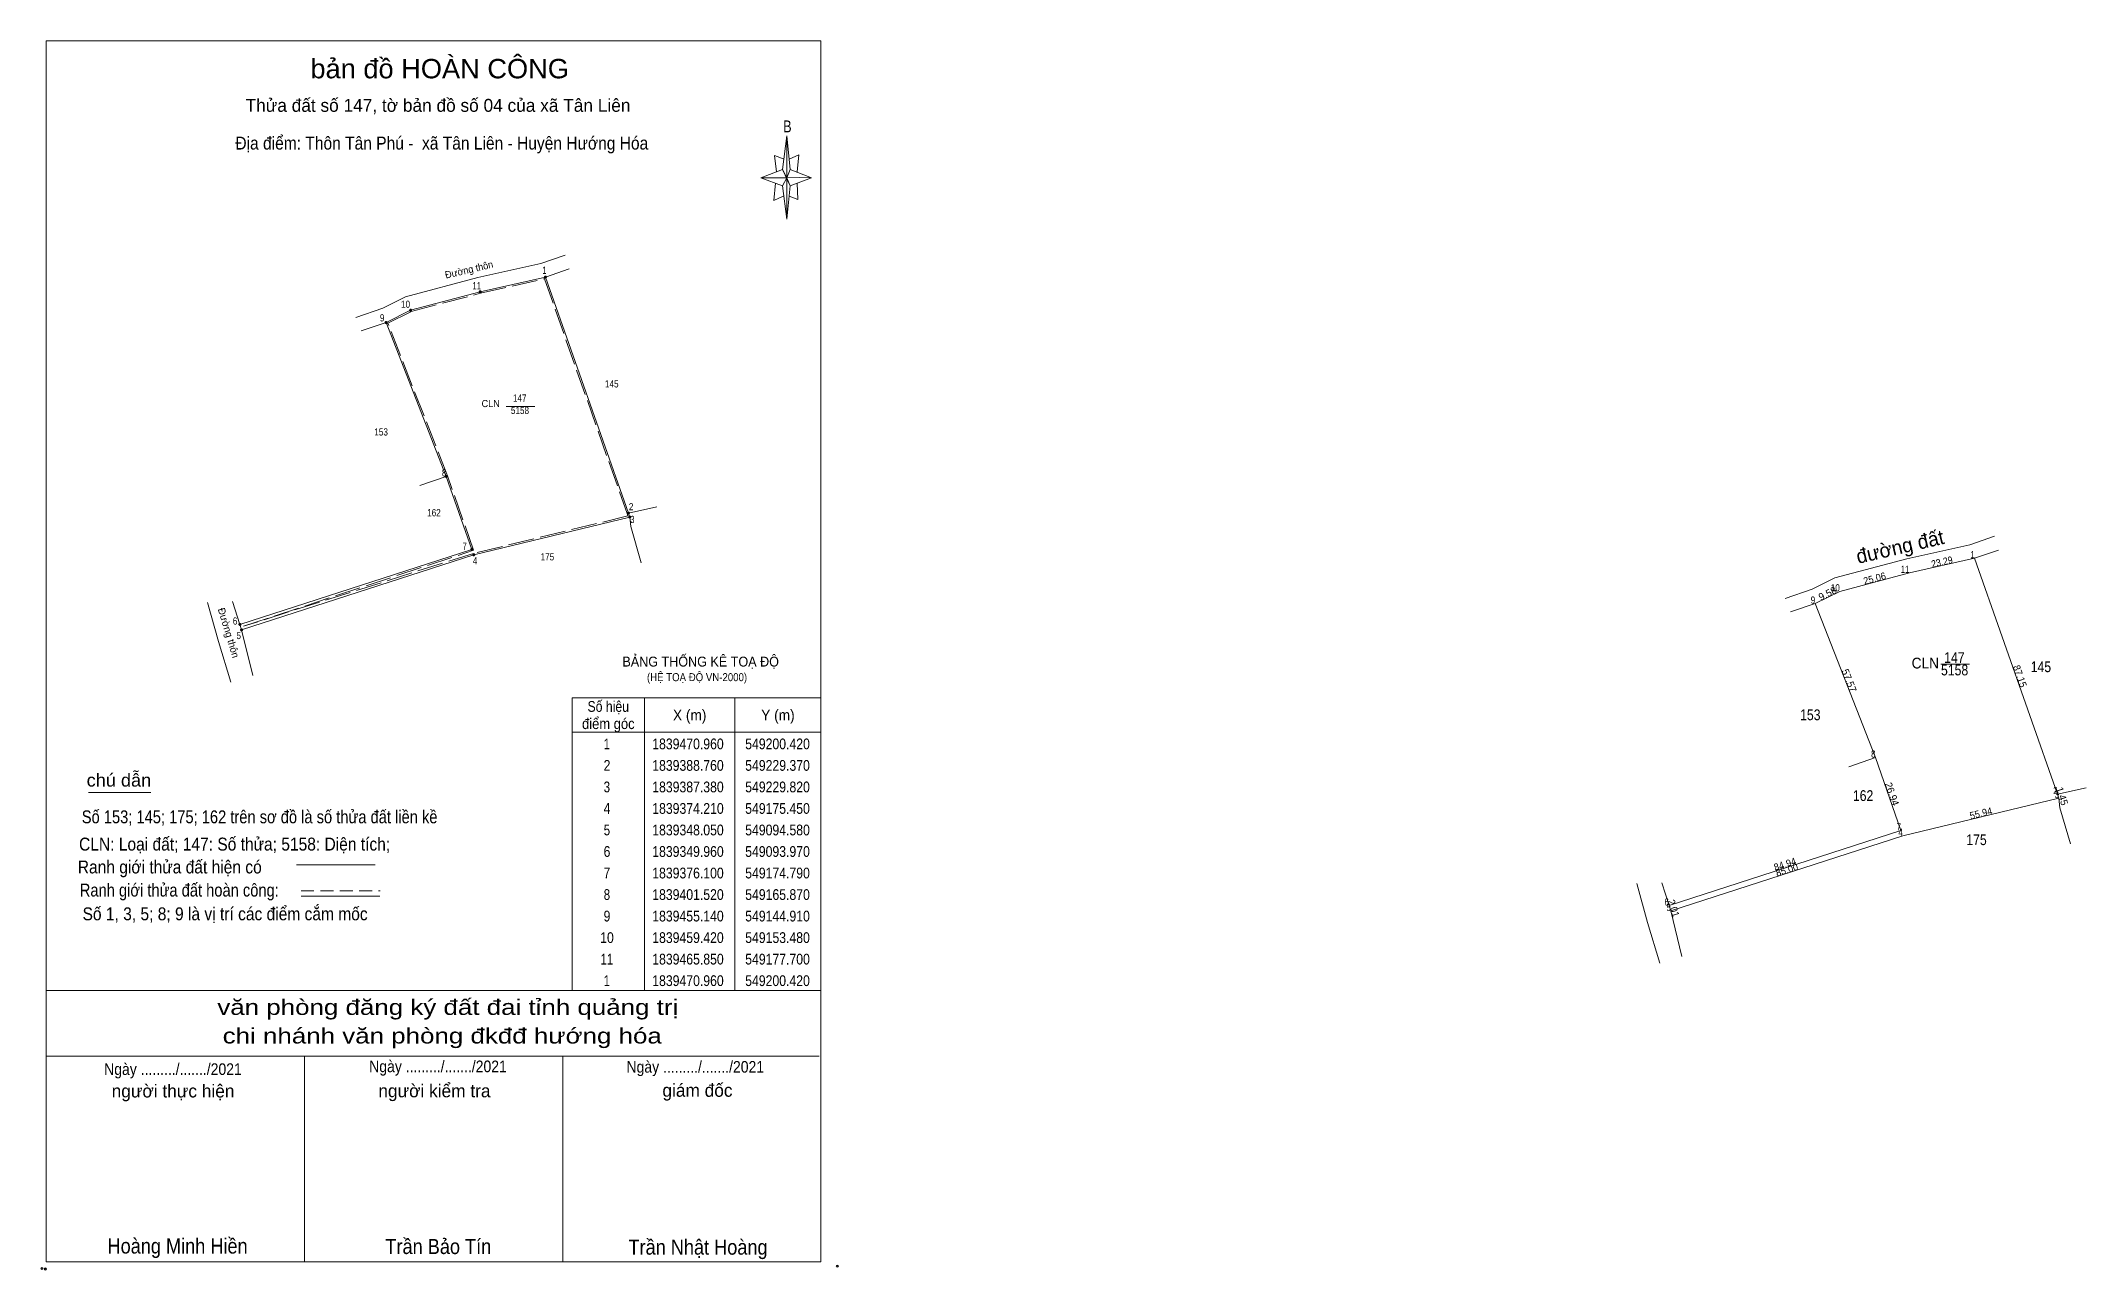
# Model space of a CAD drawing. Header units: metres. Extents: x 548527 to 549239, y 1839223 to 1839651.
import ezdxf
from ezdxf.enums import TextEntityAlignment as Align

# ---------------------------------------------------------------- set-up
doc = ezdxf.new("R2010")
doc.units = ezdxf.units.M
doc.header["$LTSCALE"] = 1.5
doc.header["$PDMODE"] = 32
doc.header["$PDSIZE"] = 0.75
doc.linetypes.add('LONG_DASHED', pattern=[7.5, 6, -1.5])
doc.linetypes.add('MEDIUM_DASHED', pattern=[4.5, 3, -1.5])
for name, color, linetype, lineweight in [('1', 7, 'Continuous', 13), ('10', 7, 'Continuous', 13), ('17', 7, 'Continuous', 13), ('23', 7, 'Continuous', 13), ('5', 7, 'Continuous', 13), ('6', 7, 'Continuous', 13), ('63', 7, 'Continuous', 13)]:
    doc.layers.add(name, color=color, linetype=linetype, lineweight=lineweight)
doc.layers.add('28', color=7, linetype='Continuous')

msp = doc.modelspace()

# ---------------------------------------------------------------- hatches: boundary and pattern name
at = {"layer": '63'}
for points in [[(548702.84, 1839568.91, 1), (548702.14, 1839568.91, 1)], [(548680.12, 1839563.8, 1), (548679.42, 1839563.8, 1)], [(548647.33, 1839553.09, 1), (548646.63, 1839553.09, 1)], [(548655.9, 1839557.37, 1), (548655.2, 1839557.37, 1)], [(548668.29, 1839499.47, 1), (548667.59, 1839499.47, 1)], [(548731.79, 1839486.71, 1), (548731.09, 1839486.71, 1)], [(548732.24, 1839485.33, 1), (548731.54, 1839485.33, 1)], [(548677.21, 1839474.05, 1), (548676.51, 1839474.05, 1)], [(548677.87, 1839472.16, 1), (548677.17, 1839472.16, 1)], [(548596.39, 1839447.91, 1), (548595.69, 1839447.91, 1)], [(548597, 1839446, 1), (548596.3, 1839446, 1)]]:
    msp.add_hatch(color=256, dxfattribs=at).paths.add_polyline_path(points)

# ---------------------------------------------------------------- linework, layer by layer
at = {"layer": '1'}
for p, q in [((548638.34, 1839550.23), (548646.98, 1839553.09)), ((548646.98, 1839553.09), (548667.94, 1839499.47)), ((549136.27, 1839452.28), (549144.91, 1839455.14)), ((549144.91, 1839455.14), (549165.87, 1839401.52))]:
    msp.add_line(p, q, dxfattribs=at)
at = {"layer": '1', "linetype": 'LONG_DASHED'}
msp.add_lwpolyline([(548702.16, 1839568.33), (548730.96, 1839486.55), (548731.24, 1839485.69), (548677.39, 1839472.64), (548597.3, 1839447.26), (548677.5, 1839473.73), (548668.41, 1839499.65), (548647.61, 1839552.84), (548655.73, 1839556.9), (548679.89, 1839563.32)], close=True, dxfattribs=at)
at = {"layer": '1'}
msp.add_lwpolyline([(549200.42, 1839470.96), (549229.37, 1839388.76), (549229.82, 1839387.38), (549175.45, 1839374.21), (549094.58, 1839348.05), (549093.97, 1839349.96), (549174.79, 1839376.1), (549165.87, 1839401.52), (549144.91, 1839455.14), (549153.48, 1839459.42), (549177.7, 1839465.85)], close=True, dxfattribs=at)
at = {"layer": '10'}
for p, q in [((548731.44, 1839486.71), (548702.49, 1839568.91)), ((548646.98, 1839553.09), (548667.94, 1839499.47)), ((548658.72, 1839496.27), (548667.94, 1839499.47)), ((548667.94, 1839499.47), (548676.86, 1839474.05)), ((548741.35, 1839488.9), (548731.44, 1839486.71)), ((548731.89, 1839485.33), (548731.44, 1839486.71)), ((548596.04, 1839447.91), (548676.86, 1839474.05)), ((549229.37, 1839388.76), (549200.42, 1839470.96)), ((549144.91, 1839455.14), (549165.87, 1839401.52)), ((549156.65, 1839398.32), (549165.87, 1839401.52)), ((549165.87, 1839401.52), (549174.79, 1839376.1)), ((549239.28, 1839390.95), (549229.37, 1839388.76)), ((549229.82, 1839387.38), (549229.37, 1839388.76)), ((549093.97, 1839349.96), (549174.79, 1839376.1))]:
    msp.add_line(p, q, dxfattribs=at)
for points in [[(548596.65, 1839446), (548677.52, 1839472.16), (548731.89, 1839485.33)], [(548731.89, 1839485.33), (548732.23, 1839481.97), (548735.89, 1839469.37)], [(549094.58, 1839348.05), (549175.45, 1839374.21), (549229.82, 1839387.38)], [(549229.82, 1839387.38), (549230.16, 1839384.02), (549233.82, 1839371.42)]]:
    msp.add_lwpolyline(points, dxfattribs=at)
at = {"layer": '17'}
msp.add_line((548543.27, 1839389.35), (548564.99, 1839389.35), dxfattribs=at)
at = {"layer": '23'}
for p, q in [((548596.04, 1839447.91), (548593.49, 1839455.86)), ((548596.65, 1839446), (548596.04, 1839447.91)), ((549093.97, 1839349.96), (549091.42, 1839357.91)), ((549094.58, 1839348.05), (549093.97, 1839349.96))]:
    msp.add_line(p, q, dxfattribs=at)
for points in [[(548709.39, 1839576.56), (548700.85, 1839573.63), (548678.9, 1839568.73)], [(548678.9, 1839568.73), (548653.77, 1839562.07), (548645.88, 1839558.12)], [(548702.49, 1839568.91), (548679.77, 1839563.8), (548655.55, 1839557.37), (548646.98, 1839553.09)], [(549207.32, 1839478.61), (549198.78, 1839475.68), (549176.83, 1839470.78)], [(549176.83, 1839470.78), (549151.7, 1839464.12), (549143.81, 1839460.17)], [(549200.42, 1839470.96), (549177.7, 1839465.85), (549153.48, 1839459.42), (549144.91, 1839455.14)]]:
    msp.add_lwpolyline(points, dxfattribs=at)
at = {"layer": '5'}
for p, q in [((548785.06, 1839606.46), (548786.56, 1839618.16)), ((548785.06, 1839600.76), (548777.56, 1839603.46)), ((548787.76, 1839606.46), (548795.26, 1839603.46)), ((548787.76, 1839600.76), (548786.56, 1839589.06)), ((548790.46, 1839595.96), (548787.46, 1839597.16)), ((548790.16, 1839601.66), (548790.46, 1839595.96)), ((548528.51, 1839320.32), (548798.51, 1839320.32)), ((548528.51, 1839297.52), (548797.91, 1839297.52)), ((548528.51, 1839297.52), (548797.91, 1839297.52)), ((548528.51, 1839297.52), (548797.91, 1839297.52)), ((548618.51, 1839225.82), (548618.51, 1839297.52)), ((548708.51, 1839225.82), (548708.51, 1839297.52))]:
    msp.add_line(p, q, dxfattribs=at)
for points in [[(548528.51, 1839651.22), (548798.51, 1839651.22), (548798.51, 1839225.82), (548528.51, 1839225.82)], [(548786.56, 1839618.16), (548787.76, 1839606.46), (548786.56, 1839603.46)], [(548786.56, 1839603.46), (548777.56, 1839603.46), (548785.06, 1839606.46), (548787.76, 1839600.76), (548795.26, 1839603.46), (548786.56, 1839603.76)], [(548786.56, 1839603.46), (548786.56, 1839589.06), (548785.06, 1839600.76)]]:
    msp.add_lwpolyline(points, close=True, dxfattribs=at)
for points in [[(548785.66, 1839610.06), (548782.36, 1839611.26), (548782.96, 1839605.56)], [(548787.46, 1839610.06), (548790.76, 1839611.56), (548790.16, 1839605.56)], [(548786.56, 1839603.46), (548785.06, 1839606.46), (548777.56, 1839603.46)], [(548786.56, 1839603.46), (548787.76, 1839600.76), (548795.26, 1839603.46)], [(548782.66, 1839601.66), (548782.06, 1839595.66), (548785.36, 1839597.16)], [(548798.51, 1839225.82), (548528.51, 1839225.82), (548528.51, 1839297.52)]]:
    msp.add_lwpolyline(points, dxfattribs=at)
for p in [(548527.1, 1839223.5), (548528.3, 1839223.3)]:
    msp.add_point(p, dxfattribs=at)
at = {"layer": '6'}
for p, q in [((548596.65, 1839446), (548600.54, 1839430.11)), ((548615.75, 1839364.12), (548643.17, 1839364.12)), ((548617.36, 1839353.24), (548644.78, 1839353.24)), ((549094.58, 1839348.05), (549098.47, 1839332.16))]:
    msp.add_line(p, q, dxfattribs=at)
at = {"layer": '6', "linetype": 'MEDIUM_DASHED'}
msp.add_line((548617.36, 1839355.1), (548644.96, 1839355.1), dxfattribs=at)
at = {"layer": '6'}
for points in [[(548584.77, 1839455.53), (548588.58, 1839442), (548592.88, 1839427.79)], [(549082.7, 1839357.58), (549086.51, 1839344.05), (549090.81, 1839329.84)]]:
    msp.add_lwpolyline(points, dxfattribs=at)
msp.add_point((548804.21, 1839224.32), dxfattribs=at)
at = {"layer": '63'}
for p, q in [((548702.49, 1839568.91), (548710.82, 1839571.77)), ((548645.88, 1839558.12), (548636.46, 1839554.87)), ((548688.79, 1839523.88), (548698.77, 1839523.88)), ((549200.42, 1839470.96), (549208.75, 1839473.82)), ((549143.81, 1839460.17), (549134.39, 1839456.92)), ((549188.62, 1839434.06), (549198.6, 1839434.06)), ((548711.81, 1839422.32), (548798.51, 1839422.32)), ((548711.81, 1839320.32), (548711.81, 1839422.32)), ((548737.01, 1839422.32), (548737.01, 1839320.32)), ((548768.51, 1839422.32), (548768.51, 1839320.32)), ((548798.51, 1839422.32), (548798.51, 1839320.32)), ((548711.81, 1839410.32), (548798.51, 1839410.32))]:
    msp.add_line(p, q, dxfattribs=at)
at = {"layer": '63', "linetype": 'LONG_DASHED'}
for centre in [(548702.49, 1839568.91), (548679.77, 1839563.8), (548646.98, 1839553.09), (548655.55, 1839557.37), (548667.94, 1839499.47), (548731.44, 1839486.71), (548731.89, 1839485.33), (548676.86, 1839474.05), (548677.52, 1839472.16), (548596.04, 1839447.91), (548596.65, 1839446)]:
    msp.add_circle(centre, 0.35, dxfattribs=at)

# ---------------------------------------------------------------- texts
at = {"layer": '1'}
for s, height, width, p in [('145', 2.5, 0.85, (548725.62, 1839530.47)), ('CLN', 2.5, 0.95, (548683.445, 1839523.62)), ('147', 2.5, 0.85, (548693.55, 1839525.53)), ('5158', 2.5, 0.85, (548693.64, 1839521.21)), ('153', 2.5, 0.85, (548645.26, 1839513.73)), ('162', 2.5, 0.85, (548663.66, 1839485.58)), ('175', 2.5, 0.85, (548703.18, 1839470.21)), ('CLN', 3.75, 0.95, (549183.27, 1839432.55)), ('5158', 3.75, 0.85, (549193.47, 1839430.14)), ('147', 3.75, 0.85, (549193.38, 1839434.46)), ('145', 3.75, 0.85, (549223.545, 1839431.27)), ('153', 3.75, 0.85, (549143.195, 1839414.53)), ('162', 3.75, 0.85, (549161.59, 1839386.38)), ('175', 3.75, 0.85, (549201.105, 1839371.01))]:
    msp.add_text(s, height=height, dxfattribs=dict(at, width=width)).set_placement(p, align=Align.CENTER)
for s, height, width, p in [('BẢNG THỐNG KÊ TOẠ ĐỘ ', 3.45, 0.95, (548729.32, 1839433.22)), ('(HỆ TOẠ ĐỘ VN-2000)', 2.79, 0.9, (548737.88, 1839428.13))]:
    msp.add_text(s, height=height, dxfattribs=dict(at, width=width)).set_placement(p)
at = {"layer": '28', "width": 0.95}
msp.add_text('Đường thôn', height=2.5, rotation=13.125, dxfattribs=at).set_placement((548676.166, 1839570.319), align=Align.CENTER)
at = {"layer": '28'}
msp.add_text('đường đất', height=5, rotation=13.125, dxfattribs=at).set_placement((549175.022, 1839472.53), align=Align.CENTER)
at = {"layer": '5'}
for s, height, width, p in [('bản đồ HOÀN CÔNG', 6.75, 1.05, (548665.66, 1839638.18)), ('Địa điểm: Thôn Tân Phú -  xã Tân Liên - Huyện Hướng Hóa', 4.5, 0.9, (548666.405, 1839613.36)), ('B', 4.133, 0.8, (548786.805, 1839619.36)), ('văn phòng đăng ký đất đai tỉnh quảng trị', 5.4, 1.25, (548668.485, 1839311.84)), ('chi nhánh văn phòng đkđđ hướng hóa', 5.4, 1.25, (548666.555, 1839301.88)), ('Ngày ........./......./2021', 4.05, 0.9, (548572.735, 1839290.92)), ('Ngày ........./......./2021', 4.05, 0.9, (548665.075, 1839291.88)), ('Ngày ........./......./2021', 4.05, 0.9, (548754.715, 1839291.72)), ('Hoàng Minh Hiền', 5.25, 0.9, (548574.345, 1839228.7)), ('Trần Bảo Tín', 5.25, 0.9, (548665.19, 1839228.52)), ('Trần Nhật Hoàng', 5.25, 0.9, (548755.67, 1839228.3))]:
    msp.add_text(s, height=height, dxfattribs=dict(at, width=width)).set_placement(p, align=Align.CENTER)
for s, p in [('Thửa đất số 147, tờ bản đồ số 04 của xã Tân Liên', (548665.08, 1839626.51)), ('người thực hiện', (548572.765, 1839283.08)), ('người kiểm tra', (548663.83, 1839283.14)), ('giám đốc', (548755.475, 1839283.32))]:
    msp.add_text(s, height=4.5, dxfattribs=at).set_placement(p, align=Align.CENTER)
at = {"layer": '6'}
for s, width, p in [('chú dẫn', 1.05, (548542.67, 1839391.39)), ('Số 153; 145; 175; 162 trên sơ đồ là số thửa đất liền kề', 0.85, (548540.96, 1839378.61)), ('CLN: Loại đất; 147: Số thửa; 5158: Diện tích;', 0.9, (548540.02, 1839369.11)), ('Ranh giới thửa đất hiện có ', 0.9, (548539.58, 1839361.14)), ('Ranh giới thửa đất hoàn công:', 0.85, (548540.27, 1839353.08)), ('Số 1, 3, 5; 8; 9 là vị trí các điểm cắm mốc', 0.9, (548541.24, 1839344.81))]:
    msp.add_text(s, height=4.5, dxfattribs=dict(at, width=width)).set_placement(p)
at = {"layer": '63'}
for s, width, p in [(' 1', 0.75, (548702.86, 1839570.04)), (' 10', 0.85, (548655.36, 1839558.22)), (' 11', 0.8, (548680.08, 1839564.67)), (' 9', 0.85, (548646.41, 1839553.47)), (' 8', 0.8, (548667.94, 1839499.47)), (' 2', 0.85, (548733.16, 1839487.69)), (' 3', 0.8, (548733.54, 1839483.23)), (' 7', 0.8, (548675.11, 1839473.88)), (' 4', 0.85, (548678.8, 1839468.84)), (' 11', 0.8, (549177.7, 1839465.85)), (' 1', 0.75, (549200.42, 1839470.96)), (' 10', 0.85, (549153.48, 1839459.42)), (' 9', 0.85, (549144.91, 1839455.14)), (' 6', 0.85, (548595.16, 1839447.85)), (' 5', 0.8, (548596.41, 1839442.79)), (' 8', 0.8, (549165.87, 1839401.52)), (' 2', 0.85, (549229.37, 1839388.76)), (' 3', 0.8, (549229.82, 1839387.38)), (' 7', 0.8, (549174.79, 1839376.1)), (' 4', 0.85, (549175.45, 1839374.21)), (' 6', 0.85, (549093.97, 1839349.96)), (' 5', 0.8, (549094.58, 1839348.05))]:
    msp.add_text(s, height=2.5, dxfattribs=dict(at, width=width)).set_placement(p, align=Align.RIGHT)
for s, rotation, width, p in [('23.29', 12.676, 0.9, (549189.336, 1839468.464)), ('25.06', 14.868, 0.95, (549165.914, 1839462.725)), ('87.15', 289.402, 0.95, (549215.048, 1839429.44)), ('55.94', 13.616, 0.95, (549202.936, 1839380.877)), ('84.94', 17.923, 0.95, (549134.765, 1839363.15)), ('85.00', 17.925, 0.95, (549135.395, 1839361.251)), ('2.01', 287.712, 0.95, (549094.386, 1839348.62))]:
    msp.add_text(s, height=2.5, rotation=rotation, dxfattribs=dict(at, width=width)).set_placement(p, align=Align.CENTER)
for s, rotation, p in [('9.58', 26.538, (549149.757, 1839457.556)), ('Đường thôn', 286.836, (548590.928, 1839444.617)), ('57.57', 291.35, (549155.571, 1839427.87)), ('26.94', 289.336, (549170.476, 1839388.404)), ('1.45', 288.06, (549229.726, 1839387.678))]:
    msp.add_text(s, height=2.5, rotation=rotation, dxfattribs=at).set_placement(p, align=Align.CENTER)
for s, width, p in [('Số hiệu', 0.85, (548724.4, 1839417.44)), ('X (m)', 0.95, (548752.765, 1839414.44)), ('Y (m)', 0.95, (548783.51, 1839414.44)), ('điểm góc', 0.9, (548724.415, 1839411.44)), (' 1', 0.75, (548723.36, 1839404.4)), ('1839470.960', 0.85, (548752.17, 1839404.4)), ('549200.420', 0.85, (548783.37, 1839404.4)), (' 2', 0.85, (548723.37, 1839396.9)), ('1839388.760', 0.85, (548752.17, 1839396.9)), ('549229.370', 0.85, (548783.37, 1839396.9)), (' 3', 0.8, (548723.355, 1839389.4)), ('1839387.380', 0.85, (548752.17, 1839389.4)), ('549229.820', 0.85, (548783.37, 1839389.4)), (' 4', 0.85, (548723.36, 1839381.9)), ('1839374.210', 0.85, (548752.17, 1839381.9)), ('549175.450', 0.85, (548783.37, 1839381.9)), (' 5', 0.8, (548723.365, 1839374.4)), ('1839348.050', 0.85, (548752.17, 1839374.4)), ('549094.580', 0.85, (548783.37, 1839374.4)), (' 6', 0.85, (548723.37, 1839366.9)), ('1839349.960', 0.85, (548752.17, 1839366.9)), ('549093.970', 0.85, (548783.37, 1839366.9)), (' 7', 0.8, (548723.37, 1839359.4)), ('1839376.100', 0.85, (548752.17, 1839359.4)), ('549174.790', 0.85, (548783.37, 1839359.4)), (' 8', 0.8, (548723.37, 1839351.9)), ('1839401.520', 0.85, (548752.17, 1839351.9)), ('549165.870', 0.85, (548783.37, 1839351.9)), (' 9', 0.85, (548723.36, 1839344.4)), ('1839455.140', 0.85, (548752.17, 1839344.4)), ('549144.910', 0.85, (548783.37, 1839344.4)), (' 10', 0.85, (548723.36, 1839336.9)), ('1839459.420', 0.85, (548752.17, 1839336.9)), ('549153.480', 0.85, (548783.37, 1839336.9)), (' 11', 0.8, (548723.36, 1839329.4)), ('1839465.850', 0.85, (548752.17, 1839329.4)), ('549177.700', 0.85, (548783.37, 1839329.4)), (' 1', 0.75, (548723.36, 1839321.9)), ('1839470.960', 0.85, (548752.17, 1839321.9)), ('549200.420', 0.85, (548783.37, 1839321.9))]:
    msp.add_text(s, height=3.75, dxfattribs=dict(at, width=width)).set_placement(p, align=Align.CENTER)

doc.saveas('drawing.dxf')
